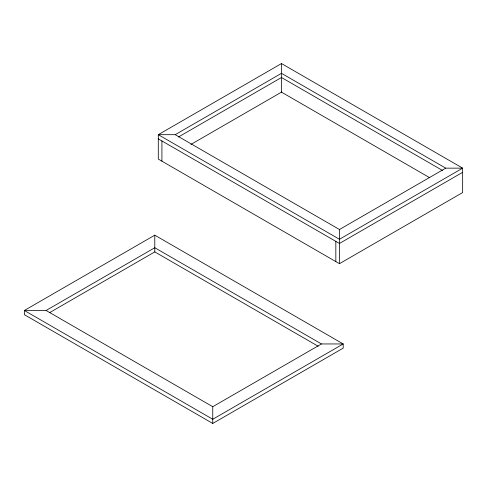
<?xml version="1.0" encoding="UTF-8"?>
<svg xmlns="http://www.w3.org/2000/svg" width="487" height="487" viewBox="0 0 487 487"><rect width="100%" height="100%" fill="white"/><g stroke="black" fill="none" stroke-linecap="round" stroke-linejoin="round"><path stroke-width="0.73" d="M281.486 63.554L158.293 134.68L158.293 159.085L339.457 263.68L462.65 192.554L462.65 168.149L281.486 63.554L281.486 92.146L429.711 177.725M175.204 134.68L281.486 73.318L445.739 168.149L462.65 168.149L339.457 239.275L158.293 134.68L175.204 134.68L339.457 229.511L445.739 168.149M178.486 136.969L281.486 77.5L442.458 170.438M190.904 144.444L281.815 91.958M154.787 235.172L24.35 310.481L24.35 314.669L212.758 423.447L343.201 348.138L343.201 343.95L154.787 235.172L154.787 251.907L318.163 346.233M46.088 310.481L154.787 247.725L321.463 343.95L343.201 343.95L212.758 419.258L24.35 310.481L46.088 310.481L212.758 406.712L321.463 343.95M49.382 312.764L154.787 251.907M462.65 172.331L339.457 243.457L158.293 138.862M339.457 229.511L339.457 263.68M335.835 241.363L335.835 261.586M212.758 406.712L212.758 423.447M161.915 140.956L161.915 161.179"/></g></svg>
